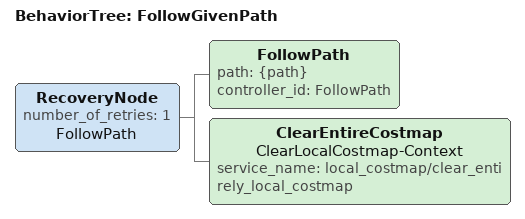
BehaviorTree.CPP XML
<?xml version="1.0"?>
<root BTCPP_format="4" main_tree_to_execute="FollowGivenPath">
    <BehaviorTree ID="FollowGivenPath">
        <RecoveryNode number_of_retries="1" name="FollowPath">
            <FollowPath path="{path}" controller_id="FollowPath"/>
            <ClearEntireCostmap name="ClearLocalCostmap-Context" service_name="local_costmap/clear_entirely_local_costmap"/>
        </RecoveryNode>
    </BehaviorTree>
</root>
